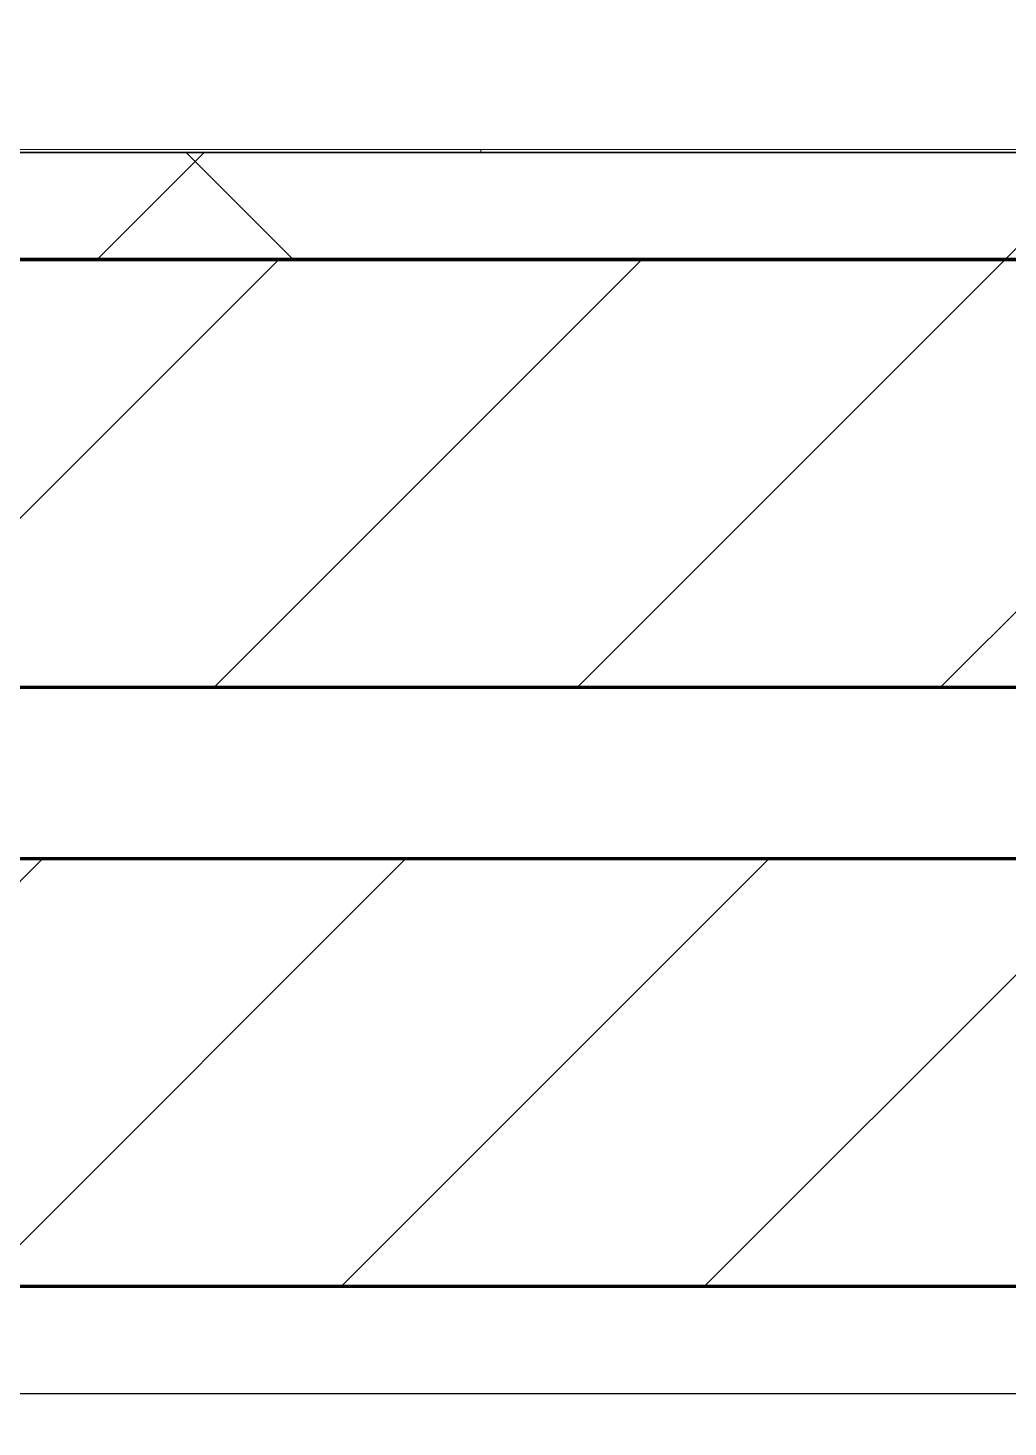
# Model space of a CAD drawing. Header units: millimetres. Extents: x -853432 to -773672, y -18171 to 22484.
# Drawn here: x -848394 to -847936, y 6833 to 7487 of the extents above; entities that cross this region are included whole.
import ezdxf
from ezdxf.xclip import XClip

# ---------------------------------------------------------------- set-up
doc = ezdxf.new("R2010")
doc.units = ezdxf.units.MM
doc.header["$XCLIPFRAME"] = 0
for name, color, linetype, lineweight in [('_ _ A-DETL-OPENING', 1, 'Continuous', 25), ('A-GLAZ-CURT', 2, 'Continuous', 9), ('A-WALL', 5, 'Continuous', 35), ('A-WALL-FNSH', 2, 'Continuous', 35), ('A-WALL-PATT', 1, 'Continuous', 35)]:
    doc.layers.add(name, color=color, linetype=linetype, lineweight=lineweight)
doc.layers.add('A11_ALU.SOLID SHEET', color=2, linetype='Continuous')
pattern_1 = [(45, (0, 0), (-84.852814, 84.852814), [])]

# ---------------------------------------------------------------- blocks, each defined once
blk = doc.blocks.new('*U2464')
at = {"layer": '_ _ A-DETL-OPENING'}
blk.add_line((-13490.12, 3270), (-10525, 3270), dxfattribs=at)
blk = doc.blocks.new('PPLS-PP19_Custom Tile Pattern - Custom Tile Pattern-V76-4251-01 ENLARGED CONCOURSE LEVEL - REFLECTED CEILING PLAN - SHEET 2')
at = {"layer": 'A-GLAZ-CURT'}
for p, q in [((-300, 0), (300, 0)), ((300, 0), (-300, 0)), ((195.99, 0), (213.01, 0)), ((213.01, 0), (195.99, 0)), ((230.06, 0), (300, 0)), ((300, 0), (300, -1.36)), ((300, 0), (300, -1.36)), ((300, 0), (300, -1.36)), ((300, 0), (300, -1.36)), ((300, 0), (300, -1.36)), ((300, 0), (300, -1.36))]:
    blk.add_line(p, q, dxfattribs=at)
for points, knots in [([(-15.19, 0), (-13.07, 0), (7.48, 0), (42.82, 0), (88.72, 0), (120.63, 0), (138.28, 0), (138.53, 0)], [-461.142613, -461.142613, -461.142613, -461.142613, -429.606584, -390.253598, -346.313304, -291.370682, -290.5735, -290.5735, -290.5735, -290.5735]), ([(103.09, 0), (101.08, 0), (86.31, 0), (63.34, 0), (35.84, 0), (12, 0), (3.08, 0), (-1.67, 0), (-2.25, 0)], [-375.435014, -375.435014, -375.435014, -375.435014, -369.147452, -330.153101, -307.516438, -285.83788, -246.234814, -234.646884, -234.646884, -234.646884, -234.646884]), ([(27.44, 0), (27.9, 0), (29.54, 0), (38.07, 0), (53.39, 0), (71.67, 0), (84.83, 0), (86.01, 0), (92.51, 0), (94.33, 0)], [-5037.309798, -5037.309798, -5037.309798, -5037.309798, -4887.603822, -4705.298446, -4353.683244, -3960.84581, -3759.045785, -3336.541051, -2783.776468, -2783.776468, -2783.776468, -2783.776468]), ([(136.44, 0), (121.66, 0), (86.93, 0), (51.16, 0), (31.18, 0)], [-106.750556, -106.750556, -106.750556, -106.750556, -59.610984, 0, 0, 0, 0]), ([(168.37, 0), (167.68, 0), (162.47, 0), (147.02, 0), (109.77, 0), (76.86, 0), (57.82, 0), (46.51, 0), (41.18, 0), (36.02, 0), (35.54, 0), (35.54, 0)], [-543.375029, -543.375029, -543.375029, -543.375029, -530.793311, -458.593899, -401.860199, -357.622665, -341.267687, -334.000314, -326.15566, -319.318397, -317.489778, -317.489778, -317.489778, -317.489778]), ([(36.29, 0), (37.77, 0), (48.82, 0), (64.79, 0), (95.91, 0), (124.45, 0), (132.42, 0), (134.6, 0)], [-314.598523, -314.598523, -314.598523, -314.598523, -305.899624, -287.17622, -249.500363, -194.761443, -152.241002, -152.241002, -152.241002, -152.241002]), ([(75.08, 0), (84.39, 0), (102.38, 0), (116.36, 0), (128.63, 0), (128.95, 0)], [-90.787283, -90.787283, -90.787283, -90.787283, -63.759246, -39.050993, -35.895543, -35.895543, -35.895543, -35.895543]), ([(114.39, 0), (114.2, 0), (112.08, 0), (105.42, 0), (92.38, 0), (85.89, 0), (78.01, 0), (75.12, 0)], [-8148.58938, -8148.58938, -8148.58938, -8148.58938, -8105.191388, -7723.759874, -7531.75727, -7135.649961, -6959.935189, -6959.935189, -6959.935189, -6959.935189]), ([(94.4, 0), (94.4, 0), (94.64, 0), (99.11, 0), (108.97, 0), (120.79, 0), (139.94, 0), (163.31, 0), (185.23, 0), (193.62, 0), (194.69, 0), (194.79, 0)], [-2348.345796, -2348.345796, -2348.345796, -2348.345796, -2310.419338, -2233.599744, -2052.234781, -1843.028543, -1530.39897, -1095.004608, -529.74427, -295.064701, -265.121568, -265.121568, -265.121568, -265.121568]), ([(129.02, 0), (129.02, 0), (124.41, 0), (122.35, 0), (114.96, 0), (108.04, 0), (103.09, 0)], [-35.386604, -35.386604, -35.386604, -35.386604, -31.430235, -22.807238, -15.488593, 0, 0, 0, 0]), ([(157.9, 0), (156.77, 0), (151.67, 0), (143.29, 0), (134.04, 0), (126.24, 0), (118.6, 0), (114.23, 0), (111.98, 0), (105.66, 0), (105.23, 0), (105.23, 0)], [-10292.955006, -10292.955006, -10292.955006, -10292.955006, -10098.273015, -9847.788484, -9677.714971, -9567.007022, -9453.21225, -9220.200448, -9012.77275, -8966.157302, -8929.495943, -8929.495943, -8929.495943, -8929.495943]), ([(105.26, 0), (105.52, 0), (111.01, 0), (112.65, 0), (113.59, 0)], [-8920.561005, -8920.561005, -8920.561005, -8920.561005, -8814.835624, -8577.462505, -8577.462505, -8577.462505, -8577.462505]), ([(128.58, 0), (128.8, 0), (130.16, 0), (139.26, 0), (152.67, 0), (161.24, 0), (162.19, 0), (162.75, 0)], [-633.326174, -633.326174, -633.326174, -633.326174, -627.736123, -618.981161, -602.094757, -592.980799, -581.414464, -581.414464, -581.414464, -581.414464]), ([(137.1, 0), (136, 0), (133.64, 0), (129.87, 0), (129.11, 0)], [-670.405967, -670.405967, -670.405967, -670.405967, -651.020627, -640.742133, -640.742133, -640.742133, -640.742133]), ([(193.8, 0), (193.33, 0), (190.11, 0), (183.13, 0), (171, 0), (161.95, 0), (161.28, 0), (158.35, 0), (157.85, 0), (157.77, 0)], [-11665.349007, -11665.349007, -11665.349007, -11665.349007, -11565.880756, -11105.624034, -10839.086983, -10768.332124, -10666.779182, -10580.760289, -10550.278881, -10550.278881, -10550.278881, -10550.278881]), ([(300, 0), (286.53, 0), (254.22, 0), (207.11, 0), (177.41, 0), (159.34, 0), (158.33, 0), (158.3, 0)], [-285.253232, -285.253232, -285.253232, -285.253232, -244.693688, -187.987675, -143.776725, -129.632772, -123.352749, -123.352749, -123.352749, -123.352749]), ([(159.07, 0), (159.13, 0), (160.84, 0), (165.21, 0), (174.15, 0), (185.98, 0), (203.12, 0), (210.51, 0), (212.96, 0)], [-115.643202, -115.643202, -115.643202, -115.643202, -114.681583, -87.660824, -65.295536, -41.623857, -24.459831, -16.296175, -16.296175, -16.296175, -16.296175]), ([(162.75, 0), (165.4, 0), (170.91, 0), (172.61, 0), (172.61, 0)], [-111.264224, -111.264224, -111.264224, -111.264224, -56.742688, -19.085662, -19.085662, -19.085662, -19.085662]), ([(247.1, 0), (246.76, 0), (245.04, 0), (238.34, 0), (226.56, 0), (221.1, 0), (200.27, 0), (182.99, 0), (174.27, 0), (169.67, 0), (168.99, 0)], [-9649.085549, -9649.085549, -9649.085549, -9649.085549, -9581.591397, -9406.094246, -9221.510254, -9016.44624, -8717.832359, -8253.978395, -8152.463617, -8069.855175, -8069.855175, -8069.855175, -8069.855175]), ([(212.83, 0), (212.71, 0), (209.8, 0), (203.98, 0), (187.54, 0), (175.3, 0), (169.49, 0)], [-199.140116, -199.140116, -199.140116, -199.140116, -198.527383, -184.406837, -162.427601, -142.916156, -142.916156, -142.916156, -142.916156]), ([(171.51, 0), (176.48, 0), (193.23, 0), (201.73, 0), (208.81, 0), (213.9, 0), (241.96, 0), (266.73, 0), (281.71, 0), (291.71, 0), (296.52, 0), (297.86, 0), (298.09, 0)], [-7971.819559, -7971.819559, -7971.819559, -7971.819559, -7784.112253, -7606.717214, -7289.299508, -7042.621073, -6582.165592, -6068.460911, -5766.029927, -5566.724884, -5280.360606, -5199.253518, -5199.253518, -5199.253518, -5199.253518]), ([(172.07, 0), (177.66, 0), (187.87, 0), (201.08, 0), (207.47, 0), (213.96, 0), (215.11, 0)], [-255.364076, -255.364076, -255.364076, -255.364076, -237.955587, -223.92608, -215.862851, -208.75215, -208.75215, -208.75215, -208.75215]), ([(300, 0), (288.22, 0), (262, 0), (230.43, 0), (219.94, 0), (219.02, 0)], [-12528.858583, -12528.858583, -12528.858583, -12528.858583, -11905.454923, -11162.864862, -10856.732305, -10856.732305, -10856.732305, -10856.732305]), ([(219.9, 0), (220.86, 0), (227.84, 0), (242.06, 0), (246.54, 0), (246.96, 0)], [-10670.940496, -10670.940496, -10670.940496, -10670.940496, -10511.382485, -9925.173265, -9834.877357, -9834.877357, -9834.877357, -9834.877357]), ([(284.76, 0), (284.76, 0), (285.09, 0), (287.47, 0), (293.59, 0), (297.76, 0), (300, 0)], [-4110.630118, -4110.630118, -4110.630118, -4110.630118, -4053.389046, -3959.664717, -3862.421465, -3746.95702, -3746.95702, -3746.95702, -3746.95702]), ([(297.38, 0), (295.84, 0), (291.62, 0), (285.38, 0), (284.87, 0)], [-4803.172655, -4803.172655, -4803.172655, -4803.172655, -4358.271401, -4143.037883, -4143.037883, -4143.037883, -4143.037883])]:
    blk.add_open_spline(points, degree=3, knots=knots, dxfattribs=at)
for points in [[(168.74, 0), (168.74, 0), (169.81, 0), (171.51, 0)], [(195.11, 0), (194.91, 0), (194.44, 0), (193.8, 0)], [(215.22, 0), (214.72, 0), (213.86, 0), (212.98, 0)], [(213.75, 0), (218.4, 0), (223.35, 0), (230.06, 0)]]:
    blk.add_open_spline(points, degree=3, dxfattribs=at)
blk = doc.blocks.new('PPLS-PP19_Custom Tile Pattern - Custom Tile Pattern-V77-4251-01 ENLARGED CONCOURSE LEVEL - REFLECTED CEILING PLAN - SHEET 2')
at = {"layer": 'A-GLAZ-CURT'}
for p, q in [((-300, 0), (300, 0)), ((300, 0), (-300, 0)), ((-300, -1.36), (-300, 0)), ((-300, 0), (-300, -1.36)), ((-300, 0), (-300, -1.36)), ((-300, 0), (-300, -1.36)), ((-300, 0), (-300, -1.36)), ((-300, 0), (-300, -1.36)), ((-293.07, 0), (-275.75, 0)), ((-275.75, 0), (-293.07, 0)), ((-222.32, 0), (-205, 0)), ((-205, 0), (-222.32, 0))]:
    blk.add_line(p, q, dxfattribs=at)
at = {"layer": 'A-GLAZ-CURT', "flags": 128}
for points in [[(-300, 0), (-291.56, 0), (-283.3, 0), (-275.2, 0), (-267.26, 0), (-259.45, 0), (-251.77, 0), (-244.2, 0), (-236.74, 0), (-229.36, 0), (-222.06, 0), (-214.83, 0), (-207.71, 0), (-200.76, 0), (-194.02, 0), (-187.54, 0), (-181.38, 0), (-175.58, 0), (-170.25, 0), (-165.64, 0), (-162.01, 0), (-159.53, 0), (-157.46, 0), (-154.52, 0), (-149.42, 0), (-141.84, 0), (-132.81, 0), (-126.08, 0)], [(-180.19, 0), (-184.81, 0), (-190.44, 0), (-196.37, 0), (-202.58, 0), (-209.04, 0), (-215.73, 0), (-222.63, 0), (-229.72, 0), (-236.97, 0), (-244.39, 0), (-251.96, 0), (-259.67, 0), (-267.51, 0), (-275.48, 0), (-283.55, 0), (-291.73, 0), (-300, 0)], [(-125.17, 0), (-128.55, 0), (-134.16, 0), (-140.03, 0), (-145.5, 0), (-150.63, 0), (-155.53, 0), (-160.27, 0), (-164.95, 0), (-169.65, 0), (-174.47, 0), (-179.49, 0)]]:
    blk.add_lwpolyline(points, dxfattribs=at)
at = {"layer": 'A-GLAZ-CURT'}
for points, knots in [([(-300, 0), (-284.65, 0), (-236.57, 0), (-174.61, 0), (-129.95, 0), (-110.8, 0), (-99.5, 0), (-91.46, 0)], [-5323.127839, -5323.127839, -5323.127839, -5323.127839, -4502.809032, -2700.551212, -1002.059161, -460.363443, 0, 0, 0, 0]), ([(-249.15, 0), (-260.07, 0), (-276.56, 0), (-294.48, 0), (-300, 0)], [-14389.647838, -14389.647838, -14389.647838, -14389.647838, -13729.592194, -13439.944408, -13439.944408, -13439.944408, -13439.944408]), ([(-180.28, 0), (-181.91, 0), (-189.1, 0), (-209.77, 0), (-232.01, 0), (-255.22, 0), (-262.59, 0), (-264.9, 0), (-265.4, 0)], [-1859.507641, -1859.507641, -1859.507641, -1859.507641, -1755.085331, -1400.429864, -858.079193, -543.655514, -208.940337, 0, 0, 0, 0]), ([(-258.6, 0), (-257.91, 0), (-255.37, 0), (-251.82, 0), (-249.16, 0)], [-5722.54675, -5722.54675, -5722.54675, -5722.54675, -5657.471696, -5507.023833, -5507.023833, -5507.023833, -5507.023833]), ([(-248.36, 0), (-246.95, 0), (-238.19, 0), (-225.99, 0), (-213.1, 0), (-200.2, 0), (-189.78, 0), (-182.33, 0), (-180.21, 0)], [-5492.108626, -5492.108626, -5492.108626, -5492.108626, -5413.335975, -5017.494783, -4832.723979, -4666.091899, -4349.945572, -4230.747572, -4230.747572, -4230.747572, -4230.747572]), ([(-111.26, 0), (-118.6, 0), (-148.17, 0), (-193.74, 0), (-236.28, 0), (-248.21, 0)], [-17866.040636, -17866.040636, -17866.040636, -17866.040636, -17136.203329, -15131.813646, -14408.49639, -14408.49639, -14408.49639, -14408.49639]), ([(-133.82, 0), (-135.51, 0), (-137.8, 0), (-149.31, 0), (-162.01, 0), (-177.91, 0), (-199.46, 0), (-216.65, 0), (-231.26, 0), (-233.46, 0), (-234, 0)], [-2731.647847, -2731.647847, -2731.647847, -2731.647847, -2418.507304, -2308.929706, -2113.765672, -1763.376603, -1422.553702, -978.033455, -846.069444, -682.911962, -682.911962, -682.911962, -682.911962]), ([(-233.49, 0), (-233.44, 0), (-232.38, 0), (-230.74, 0), (-225.3, 0), (-223.63, 0)], [-455.274641, -455.274641, -455.274641, -455.274641, -440.605512, -119.536984, 0, 0, 0, 0]), ([(-223.63, 0), (-219.39, 0), (-206.17, 0), (-191.9, 0), (-182.33, 0), (-180.72, 0)], [-5463.295695, -5463.295695, -5463.295695, -5463.295695, -5161.076232, -4739.070012, -4653.918555, -4653.918555, -4653.918555, -4653.918555]), ([(-137.88, 0), (-140.56, 0), (-147.66, 0), (-147.69, 0), (-158.72, 0), (-171.77, 0), (-177.59, 0), (-180.21, 0)], [-3187.727384, -3187.727384, -3187.727384, -3187.727384, -2919.378265, -2477.344047, -2237.412286, -2029.680487, -1861.022747, -1861.022747, -1861.022747, -1861.022747]), ([(-180.21, 0), (-176.8, 0), (-167.25, 0), (-152.12, 0), (-136.84, 0), (-127.33, 0), (-124.19, 0), (-123.43, 0), (-123.28, 0)], [-4645.081288, -4645.081288, -4645.081288, -4645.081288, -4465.409639, -4149.119819, -3839.893365, -3647.167523, -3488.92562, -3439.852845, -3439.852845, -3439.852845, -3439.852845]), ([(-179.89, 0), (-175.9, 0), (-168.55, 0), (-158.7, 0), (-157.22, 0)], [-4224.698943, -4224.698943, -4224.698943, -4224.698943, -4000.813434, -3840.635403, -3840.635403, -3840.635403, -3840.635403]), ([(-152.35, 0), (-151.03, 0), (-147.71, 0), (-143.57, 0), (-138.62, 0)], [-3494.978217, -3494.978217, -3494.978217, -3494.978217, -3371.022232, -3227.460399, -3227.460399, -3227.460399, -3227.460399]), ([(-118.78, 0), (-121.86, 0), (-126.28, 0), (-136.96, 0), (-147.46, 0), (-150.03, 0), (-150.57, 0)], [-5938.474035, -5938.474035, -5938.474035, -5938.474035, -5700.061948, -5508.838257, -5298.784692, -5196.16478, -5196.16478, -5196.16478, -5196.16478]), ([(-150.34, 0), (-150.07, 0), (-147.75, 0), (-142.6, 0), (-127.86, 0), (-116.42, 0), (-112.25, 0)], [-4948.728362, -4948.728362, -4948.728362, -4948.728362, -4883.323924, -4440.880425, -4054.690705, -3835.264481, -3835.264481, -3835.264481, -3835.264481]), ([(-111.28, 0), (-120.39, 0), (-131.57, 0), (-147.74, 0), (-149.07, 0)], [-6960.235431, -6960.235431, -6960.235431, -6960.235431, -6449.282163, -6277.220794, -6277.220794, -6277.220794, -6277.220794]), ([(-148.23, 0), (-146.94, 0), (-140.15, 0), (-137.28, 0), (-133.93, 0), (-128.78, 0), (-126.5, 0)], [-6162.058746, -6162.058746, -6162.058746, -6162.058746, -6017.569127, -5560.701257, -5364.112219, -5231.017328, -5231.017328, -5231.017328, -5231.017328]), ([(-86.16, 0), (-91.37, 0), (-104.13, 0), (-122.65, 0), (-139.03, 0), (-146.11, 0), (-146.95, 0)], [-1681.3698, -1681.3698, -1681.3698, -1681.3698, -1374.161226, -945.742622, -741.901385, -489.130243, -489.130243, -489.130243, -489.130243]), ([(-146.69, 0), (-146.59, 0), (-145.49, 0), (-135.69, 0), (-128.29, 0), (-125.15, 0)], [-420.34245, -420.34245, -420.34245, -420.34245, -406.956646, -290.263673, 0, 0, 0, 0]), ([(-127.41, 0), (-131.63, 0), (-133.16, 0), (-134.09, 0), (-134.15, 0)], [-8540.990293, -8540.990293, -8540.990293, -8540.990293, -8266.114998, -8246.473386, -8246.473386, -8246.473386, -8246.473386]), ([(-134.15, 0), (-133.32, 0), (-130.31, 0), (-117.33, 0), (-92.04, 0), (-74.02, 0), (-62.74, 0), (-60.36, 0), (-59.97, 0)], [-7657.439573, -7657.439573, -7657.439573, -7657.439573, -7293.749979, -6839.55839, -6236.997189, -5713.340575, -5140.470607, -5006.787413, -5006.787413, -5006.787413, -5006.787413]), ([(-120.13, 0), (-120.14, 0), (-120.24, 0), (-121.3, 0), (-129.25, 0), (-133.82, 0)], [-2933.992132, -2933.992132, -2933.992132, -2933.992132, -2920.575025, -2840.280255, -2731.647847, -2731.647847, -2731.647847, -2731.647847]), ([(-113.43, 0), (-113.44, 0), (-113.96, 0), (-119.73, 0), (-125.43, 0), (-127.03, 0), (-127.41, 0)], [-328.499627, -328.499627, -328.499627, -328.499627, -282.672656, -98.539552, -24.539552, 0, 0, 0, 0]), ([(-126.5, 0), (-122.44, 0), (-108.71, 0), (-86.68, 0), (-63.44, 0), (-54.4, 0), (-48.53, 0), (-30.79, 0), (-18.03, 0), (8.61, 0), (15.02, 0), (22.03, 0), (25.35, 0), (26.54, 0)], [-5231.017328, -5231.017328, -5231.017328, -5231.017328, -4994.692869, -4542.524482, -4008.285538, -3689.699207, -3546.54457, -3315.260113, -2864.387349, -2439.246196, -2084.094819, -1956.422387, -1888.133541, -1888.133541, -1888.133541, -1888.133541]), ([(-125.15, 0), (-124.93, 0), (-122.05, 0), (-116.67, 0), (-111.67, 0)], [-3362.7396, -3362.7396, -3362.7396, -3362.7396, -3342.215224, -3082.5113, -3082.5113, -3082.5113, -3082.5113]), ([(-122.08, 0), (-122.01, 0), (-121.69, 0), (-121.2, 0), (-120.88, 0)], [-3136.336417, -3136.336417, -3136.336417, -3136.336417, -3110.304437, -3035.164275, -3035.164275, -3035.164275, -3035.164275]), ([(-36.33, 0), (-36.43, 0), (-37.27, 0), (-45.02, 0), (-46.13, 0), (-60.59, 0), (-81.23, 0), (-99.51, 0), (-114.02, 0), (-117.28, 0), (-118.78, 0)], [-1855.773136, -1855.773136, -1855.773136, -1855.773136, -1810.870157, -1672.078046, -1405.135169, -1060.00838, -740.068933, -229.489605, -116.330425, 0, 0, 0, 0]), ([(-117.74, 0), (-117.19, 0), (-114.78, 0), (-113.43, 0), (-113.43, 0)], [-821.249067, -821.249067, -821.249067, -821.249067, -394.672656, -330.879064, -330.879064, -330.879064, -330.879064]), ([(-42.62, 0), (-42.95, 0), (-46.48, 0), (-58.97, 0), (-85.2, 0), (-103.21, 0), (-110.64, 0), (-111.33, 0)], [-3613.495893, -3613.495893, -3613.495893, -3613.495893, -3538.256648, -2842.901703, -2193.204658, -1433.981041, -1350.551377, -1350.551377, -1350.551377, -1350.551377]), ([(-111.26, 0), (-110.79, 0), (-102.91, 0), (-90.42, 0), (-75.26, 0), (-68.41, 0), (-65.12, 0), (-63.63, 0)], [-3817.895384, -3817.895384, -3817.895384, -3817.895384, -3793.097032, -3402.597032, -3144.956779, -3050.982048, -2969.237017, -2969.237017, -2969.237017, -2969.237017]), ([(-111.2, 0), (-107.88, 0), (-98.9, 0), (-85.29, 0), (-71.67, 0), (-65.93, 0), (-65.07, 0)], [-3074.362186, -3074.362186, -3074.362186, -3074.362186, -2902.289527, -2605.247022, -2322.099534, -2241.8264, -2241.8264, -2241.8264, -2241.8264]), ([(-111.16, 0), (-110.68, 0), (-106.82, 0), (-96.78, 0), (-72.93, 0), (-54.84, 0), (-42.33, 0)], [-5480.487471, -5480.487471, -5480.487471, -5480.487471, -5430.283136, -5103.229623, -4799.173296, -4151.308399, -4151.308399, -4151.308399, -4151.308399]), ([(9.32, 0), (9.08, 0), (7.65, 0), (2.57, 0), (-12.23, 0), (-25.64, 0), (-40, 0), (-56.24, 0), (-75.59, 0), (-94, 0), (-107.46, 0), (-110.88, 0), (-111.04, 0)], [-2922.926651, -2922.926651, -2922.926651, -2922.926651, -2882.788014, -2720.818881, -2518.50168, -2125.455881, -1792.521578, -1466.981642, -1208.454564, -789.402658, -501.969187, -487.154442, -487.154442, -487.154442, -487.154442]), ([(-26.75, 0), (-27.82, 0), (-36.18, 0), (-53.55, 0), (-78.2, 0), (-100.35, 0), (-109.96, 0), (-110.5, 0)], [-8718.362214, -8718.362214, -8718.362214, -8718.362214, -8532.293389, -8073.216054, -7508.296369, -7004.680444, -6974.689771, -6974.689771, -6974.689771, -6974.689771]), ([(-72.93, 0), (-75.51, 0), (-86.2, 0), (-99.99, 0), (-110.38, 0)], [-19442.345229, -19442.345229, -19442.345229, -19442.345229, -18935.241197, -17895.283523, -17895.283523, -17895.283523, -17895.283523]), ([(-91.46, 0), (-90.09, 0), (-84.7, 0), (-77.43, 0), (-72.73, 0), (-72.64, 0), (-72.64, 0)], [-19832.387487, -19832.387487, -19832.387487, -19832.387487, -19753.885894, -19541.04734, -19478.625389, -19471.062469, -19471.062469, -19471.062469, -19471.062469]), ([(-63.96, 0), (-64.13, 0), (-72.5, 0), (-80.63, 0), (-86.16, 0)], [-2171.769325, -2171.769325, -2171.769325, -2171.769325, -2007.031671, -1681.3698, -1681.3698, -1681.3698, -1681.3698]), ([(-29.03, 0), (-33.97, 0), (-43.74, 0), (-56.37, 0), (-71.66, 0), (-77.83, 0), (-82.66, 0), (-83.28, 0), (-83.28, 0)], [-2680.714891, -2680.714891, -2680.714891, -2680.714891, -2413.671296, -2161.752162, -2006.592567, -1646.621388, -1424.436217, -1393.971743, -1393.971743, -1393.971743, -1393.971743]), ([(-83.28, 0), (-83.28, 0), (-82.91, 0), (-76.14, 0), (-62.97, 0), (-48.14, 0), (-36.49, 0), (-33.57, 0), (-29.94, 0), (-28.57, 0)], [-1393.4169, -1393.4169, -1393.4169, -1393.4169, -1353.722004, -1274.333717, -1073.56893, -651.549973, -296.515819, -83.513472, 0, 0, 0, 0]), ([(-66.39, 0), (-66.39, 0), (-63.63, 0), (-56.22, 0), (-46.52, 0), (-42.31, 0)], [-2493.31794, -2493.31794, -2493.31794, -2493.31794, -2315.303971, -1809.437387, -1359.70595, -1359.70595, -1359.70595, -1359.70595]), ([(-42.61, 0), (-45.71, 0), (-55.97, 0), (-65.77, 0), (-66.37, 0), (-66.38, 0)], [-3164.417367, -3164.417367, -3164.417367, -3164.417367, -2981.410125, -2542.574734, -2498.224237, -2498.224237, -2498.224237, -2498.224237]), ([(-63.63, 0), (-61.49, 0), (-57.39, 0), (-54.49, 0), (-46.55, 0), (-43.07, 0)], [-2969.237017, -2969.237017, -2969.237017, -2969.237017, -2851.217951, -2734.127174, -2474.780881, -2474.780881, -2474.780881, -2474.780881]), ([(-58.83, 0), (-58.37, 0), (-57.29, 0), (-54.23, 0), (-46.53, 0), (-43.01, 0), (-42.29, 0)], [-4859.52896, -4859.52896, -4859.52896, -4859.52896, -4680.891996, -4469.85053, -4321.566175, -4280.915201, -4280.915201, -4280.915201, -4280.915201])]:
    blk.add_open_spline(points, degree=3, knots=knots, dxfattribs=at)
for points in [[(-112.23, 0), (-114.85, 0), (-116.83, 0), (-117.56, 0)], [(-115.82, 0), (-115.12, 0), (-113.56, 0), (-111.29, 0)], [(-111.33, 0), (-113.8, 0), (-115, 0), (-115.63, 0)]]:
    blk.add_open_spline(points, degree=3, dxfattribs=at)
blk = doc.blocks.new('*U634')
at = {"layer": 'A-GLAZ-CURT'}
for name, p in [('PPLS-PP19_Custom Tile Pattern - Custom Tile Pattern-V76-4251-01 ENLARGED CONCOURSE LEVEL - REFLECTED CEILING PLAN - SHEET 2', (-12600, 3851.36)), ('PPLS-PP19_Custom Tile Pattern - Custom Tile Pattern-V77-4251-01 ENLARGED CONCOURSE LEVEL - REFLECTED CEILING PLAN - SHEET 2', (-12000, 3851.36))]:
    blk.add_blockref(name, p, dxfattribs=at)
blk = doc.blocks.new('*U1213')
blk.add_lwpolyline([(-83950, 6309), (-96205.17, 6309), (-96205.17, 8125), (-104695, 8125), (-104695, 7050), (-108275, 7050), (-108275, 3850), (-101417.5, 3850), (-101417.5, 550), (-83950, 550)], close=True)

msp = doc.modelspace()

# ---------------------------------------------------------------- block references
at = {"layer": 'A11_ALU.SOLID SHEET'}
ref = msp.add_blockref('*U1213', (-744682.37, 3579.02), dxfattribs=at)
XClip(ref).set_block_clipping_path([(-104690.1238047112, -9620.0029952966), (-34092.6543255156, 14392.9971737705)])

# ---------------------------------------------------------------- next in the draw order: hatches: boundary and pattern name
at = {"layer": 'A-WALL-PATT', "lineweight": 9}
h = msp.add_hatch(dxfattribs=at)
h.set_pattern_fill('FP_4', color=256, style=0, pattern_type=2)
h.set_pattern_definition([(45, (0, 0), (-212.13203, 212.13203), []), (135, (0, 0), (-212.13203, -212.13203), [])])
h.paths.add_polyline_path([(-846357.37, 7379.02), (-846132.37, 7379.02), (-846132.37, 7429.02), (-849372.5, 7429.02), (-849372.5, 7379.02), (-846614.78, 7379.02)])
h = msp.add_hatch(dxfattribs=at)
h.set_pattern_fill('FP_2', color=256, style=0, pattern_type=2)
h.set_pattern_definition(pattern_1)
h.paths.add_polyline_path([(-846357.37, 7179.02), (-846357.37, 7379.02), (-849372.5, 7379.02), (-849372.5, 7179.02), (-846614.78, 7179.02)])
h = msp.add_hatch(dxfattribs=at)
h.set_pattern_fill('FP_2', color=256, style=0, pattern_type=2)
h.set_pattern_definition(pattern_1)
h.paths.add_polyline_path([(-846407.37, 6899.02), (-846407.37, 7099.02), (-849372.5, 7099.02), (-849372.5, 6899.02), (-847166.33, 6899.02)])

# ---------------------------------------------------------------- next in the draw order: linework, layer by layer
at = {"layer": 'A-WALL', "color": 7, "lineweight": 70}
for p, q in [((-849372.5, 7379.02), (-846357.37, 7379.02)), ((-846357.37, 7379.02), (-849372.5, 7379.02)), ((-846357.37, 7179.02), (-849372.5, 7179.02)), ((-849372.5, 7099.02), (-846357.37, 7099.02)), ((-846407.37, 6899.02), (-849372.5, 6899.02))]:
    msp.add_line(p, q, dxfattribs=at)
at = {"layer": 'A-WALL-FNSH', "color": 250}
msp.add_line((-849372.5, 7429.02), (-846132.37, 7429.02), dxfattribs=at)

# ---------------------------------------------------------------- next in the draw order: block references
for name in ['*U2464', '*U634']:
    msp.add_blockref(name, (-835882.37, 3579.02))

doc.saveas('drawing.dxf')
